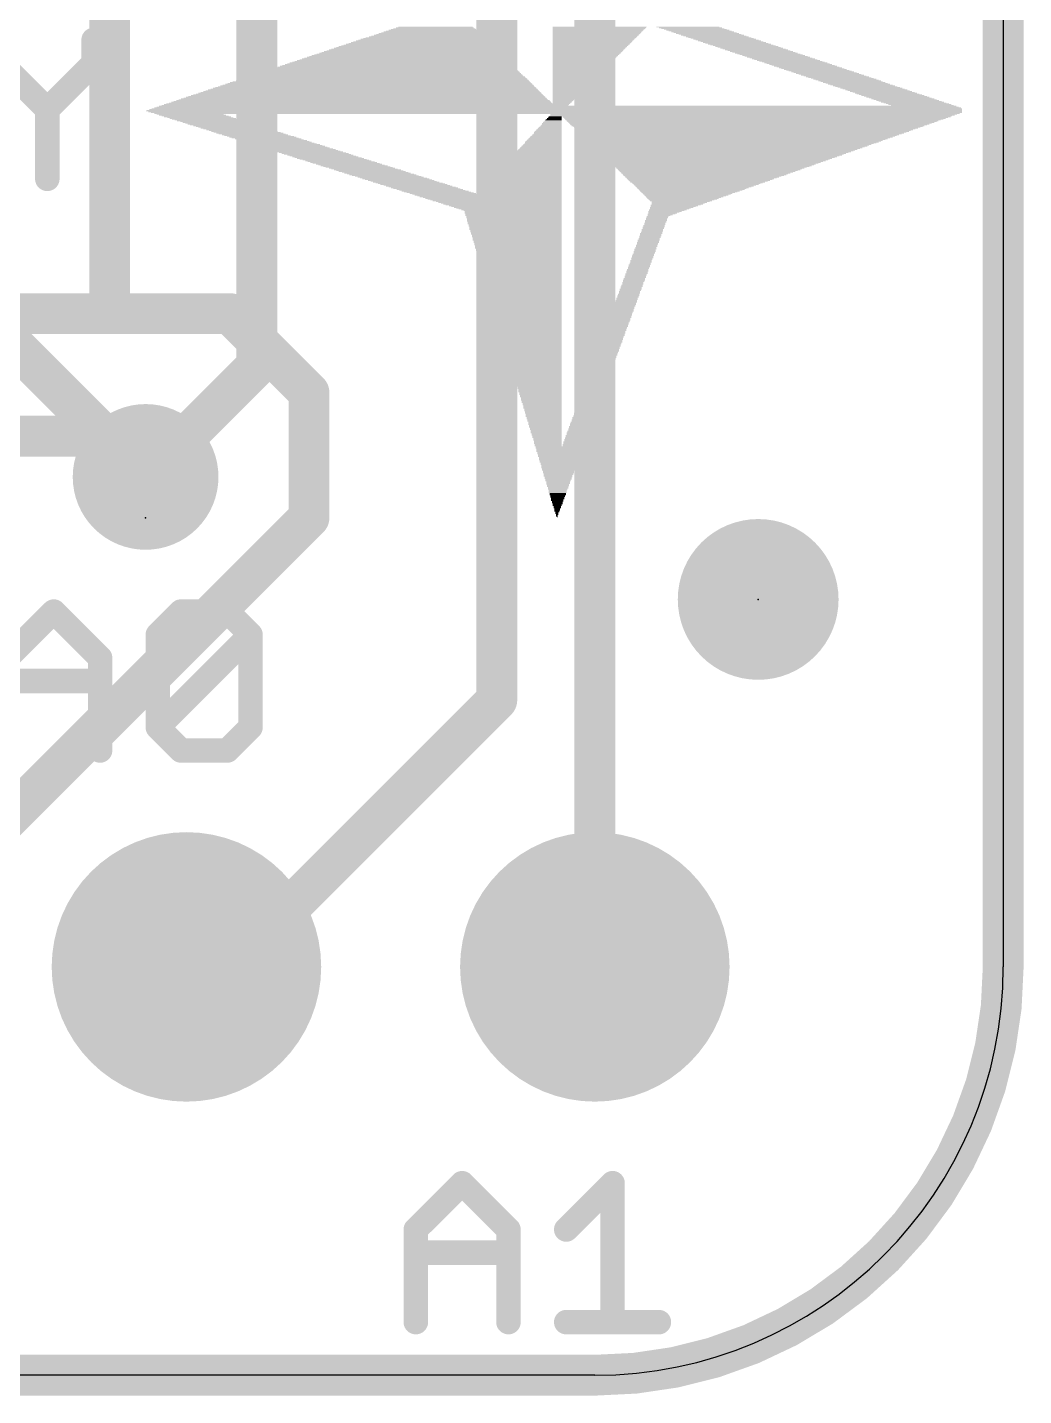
# Model space of a CAD drawing. Extents: x -7.4 to 23, y -0.1 to 23.8.
# Drawn here: x 16.79 to 22.99, y -0.13 to 8.38 of the extents above; entities that cross this region are included whole.
import ezdxf

# ---------------------------------------------------------------- set-up
doc = ezdxf.new("R2010")
doc.units = 0
for name, color, linetype in [('1', 12, 'CONTINUOUS'), ('16', 5, 'CONTINUOUS'), ('17', 110, 'CONTINUOUS'), ('18', 110, 'CONTINUOUS'), ('20', 53, 'CONTINUOUS'), ('21', 40, 'CONTINUOUS'), ('23', 53, 'CONTINUOUS')]:
    doc.layers.add(name, color=color, linetype=linetype)

# ---------------------------------------------------------------- blocks, each defined once
blk = doc.blocks.new('PIE')
at = {"const_width": 0.5}
blk.add_lwpolyline([(0, -0.25, 1), (0, 0.25, 1), (0, -0.25)], format="xyb", dxfattribs=at)
blk = doc.blocks.new('ROUNDP')
at = {"const_width": 0.5}
blk.add_lwpolyline([(0, -0.25, 1), (0, 0.25, 1), (0, -0.25)], format="xyb", dxfattribs=at)
blk = doc.blocks.new('RECT')
blk.add_solid([(-0.5, -0.5), (0.5, -0.5), (-0.5, 0.5), (0.5, 0.5)])
blk = doc.blocks.new('ROUNDV')
at = {"const_width": 0.5}
blk.add_lwpolyline([(0, -0.25, 1), (0, 0.25, 1), (0, -0.25)], format="xyb", dxfattribs=at)

msp = doc.modelspace()

# ---------------------------------------------------------------- linework, layer by layer
at = {"layer": '1', "const_width": 0.254}
for points in [[(17.302, 10.326), (17.302, 6.634)], [(17.272, 6.604), (16.406, 6.604)], [(17.302, 6.634), (17.272, 6.604)], [(18.0507, 6.604), (17.272, 6.604)], [(18.542, 6.1127), (18.0507, 6.604)], [(18.542, 6.1127), (18.542, 5.334)], [(16.394, 5.842), (17.156, 5.842)], [(17.41, 5.588), (17.156, 5.842)], [(17.526, 5.588), (17.41, 5.588)], [(18.542, 5.334), (16.4084, 3.2004)]]:
    msp.add_lwpolyline(points, dxfattribs=at)
at = {"layer": '1', "const_width": 0.127}
for points in [[(17.272, 6.6675, 1), (17.272, 6.5405)], [(17.3469, 6.5891, 1), (17.2571, 6.6789)], [(17.272, 6.5405, 1), (17.272, 6.6675)], [(18.0956, 6.6489, 1), (18.0058, 6.5591)], [(18.0507, 6.5405, 1), (18.0507, 6.6675)], [(17.2271, 6.6489, 1), (17.3169, 6.5591)], [(17.2385, 6.634, 1), (17.3655, 6.634)], [(18.6055, 6.1127, 1), (18.4785, 6.1127)], [(18.4971, 6.0678, 1), (18.5869, 6.1576)], [(17.2009, 5.8869, 1), (17.1111, 5.7971)], [(17.156, 5.7785, 1), (17.156, 5.9055)], [(17.41, 5.6515, 1), (17.41, 5.5245)], [(17.526, 5.5245, 1), (17.526, 5.6515)], [(17.3651, 5.5431, 1), (17.4549, 5.6329)], [(18.5869, 5.2891, 1), (18.4971, 5.3789)], [(18.4785, 5.334, 1), (18.6055, 5.334)]]:
    msp.add_lwpolyline(points, format="xyb", dxfattribs=at)
at = {"layer": '16', "const_width": 0.254}
for points in [[(22.86, 16.51), (22.86, 2.54)], [(20.32, 2.54), (20.32, 10.6847)], [(19.7104, 10.4625), (19.7104, 4.1997)], [(18.2182, 9.144), (18.2182, 6.2801)], [(17.526, 5.588), (16.002, 7.112)], [(18.2182, 6.2801), (17.526, 5.588)], [(19.7104, 4.1997), (18.0507, 2.54)], [(17.78, 2.54), (18.0507, 2.54)], [(20.32, 0), (2.54, 0)]]:
    msp.add_lwpolyline(points, dxfattribs=at)
at = {"layer": '16'}
for points, const_width in [([(18.2631, 6.2352, 1), (18.1732, 6.3251)], 0.127), ([(18.1547, 6.2801, 1), (18.2817, 6.2801)], 0.127), ([(17.4811, 5.6329, 1), (17.5709, 5.5431)], 0.127), ([(17.4811, 5.5431, 1), (17.5709, 5.6329)], 0.127), ([(19.6469, 4.1997, 1), (19.7739, 4.1997)], 0.127), ([(19.7553, 4.1548, 1), (19.6655, 4.2446)], 0.127), ([(17.78, 2.6035, 1), (17.78, 2.4765)], 0.127), ([(18.0058, 2.5849, 1), (18.0956, 2.4951)], 0.127), ([(18.0507, 2.4765, 1), (18.0507, 2.6035)], 0.127), ([(20.32, 0, 0.4142), (22.86, 2.54)], 0.254), ([(22.9235, 2.54, 1), (22.7965, 2.54)], 0.127), ([(20.2565, 2.54, 1), (20.3835, 2.54)], 0.127), ([(22.7965, 2.54, 1), (22.9235, 2.54)], 0.127), ([(20.32, 0.0635, 1), (20.32, -0.0635)], 0.127), ([(20.32, -0.0635, 1), (20.32, 0.0635)], 0.127)]:
    msp.add_lwpolyline(points, format="xyb", dxfattribs=dict(at, const_width=const_width))
at = {"layer": '20'}
for p, q in [((22.86, 16.51), (22.86, 2.54)), ((20.32, 0), (2.54, 0))]:
    msp.add_line(p, q, dxfattribs=at)
msp.add_arc((20.32, 2.54), 2.54, 270, 0, dxfattribs=at)
at = {"layer": '21', "const_width": 0.1524}
for points in [[(17.2027, 8.1625), (17.2027, 8.3065)], [(16.6264, 8.1625), (16.9146, 7.8744)], [(16.9146, 7.8744), (17.2027, 8.1625)], [(16.9146, 7.8744), (16.9146, 7.4422)], [(16.6667, 4.4624), (16.9548, 4.7505)], [(16.9548, 4.7505), (17.2429, 4.4624)], [(17.6022, 4.6065), (17.7463, 4.7505)], [(17.7463, 4.7505), (18.0344, 4.7505)], [(18.0344, 4.7505), (18.1784, 4.6065)], [(17.6022, 4.0303), (17.6022, 4.6065)], [(17.6022, 4.0303), (18.1784, 4.6065)], [(18.1784, 4.6065), (18.1784, 4.0303)], [(17.2429, 4.4624), (17.2429, 3.8862)], [(16.6667, 4.3184), (17.2429, 4.3184)], [(17.7463, 3.8862), (17.6022, 4.0303)], [(18.1784, 4.0303), (18.0344, 3.8862)], [(18.0344, 3.8862), (17.7463, 3.8862)], [(19.2067, 0.9064), (19.4948, 1.1945)], [(19.4948, 1.1945), (19.7829, 0.9064)], [(20.1422, 0.9064), (20.4303, 1.1945)], [(20.4303, 1.1945), (20.4303, 0.3302)], [(19.2067, 0.3302), (19.2067, 0.9064)], [(19.7829, 0.9064), (19.7829, 0.3302)], [(19.2067, 0.7624), (19.7829, 0.7624)], [(20.1422, 0.3302), (20.7184, 0.3302)]]:
    msp.add_lwpolyline(points, dxfattribs=at)
at = {"layer": '21', "const_width": 0.0762}
for points in [[(17.2408, 8.3065, 1), (17.1646, 8.3065)], [(17.1646, 8.1625, 1), (17.2408, 8.1625)], [(17.2296, 8.1355, 1), (17.1757, 8.1894)], [(16.8876, 7.9013, 1), (16.9415, 7.8474)], [(16.9527, 7.8744, 1), (16.8765, 7.8744)], [(16.8876, 7.8474, 1), (16.9415, 7.9013)], [(16.8765, 7.4422, 1), (16.9527, 7.4422)], [(16.9817, 4.7775, 1), (16.9279, 4.7236)], [(16.9817, 4.7236, 1), (16.9279, 4.7775)], [(17.7463, 4.7886, 1), (17.7463, 4.7124)], [(17.7732, 4.7236, 1), (17.7193, 4.7775)], [(18.0613, 4.7775, 1), (18.0074, 4.7236)], [(18.0344, 4.7124, 1), (18.0344, 4.7886)], [(17.6403, 4.6065, 1), (17.5641, 4.6065)], [(18.2165, 4.6065, 1), (18.1403, 4.6065)], [(18.2054, 4.5795, 1), (18.1515, 4.6334)], [(17.5753, 4.6334, 1), (17.6291, 4.5795)], [(18.1515, 4.5795, 1), (18.2054, 4.6334)], [(17.281, 4.4624, 1), (17.2048, 4.4624)], [(17.216, 4.4355, 1), (17.2698, 4.4894)], [(17.2429, 4.2803, 1), (17.2429, 4.3565)], [(17.6291, 4.0572, 1), (17.5753, 4.0033)], [(17.5753, 4.0572, 1), (17.6291, 4.0033)], [(18.2054, 4.0033, 1), (18.1515, 4.0572)], [(17.5641, 4.0303, 1), (17.6403, 4.0303)], [(18.1403, 4.0303, 1), (18.2165, 4.0303)], [(17.2048, 3.8862, 1), (17.281, 3.8862)], [(17.7463, 3.9243, 1), (17.7463, 3.8481)], [(17.7193, 3.8593, 1), (17.7732, 3.9131)], [(18.0074, 3.9131, 1), (18.0613, 3.8593)], [(18.0344, 3.8481, 1), (18.0344, 3.9243)], [(19.5217, 1.2215, 1), (19.4679, 1.1676)], [(19.5217, 1.1676, 1), (19.4679, 1.2215)], [(20.4684, 1.1945, 1), (20.3922, 1.1945)], [(20.4573, 1.1676, 1), (20.4034, 1.2215)], [(19.1797, 0.9334, 1), (19.2336, 0.8795)], [(19.2448, 0.9064, 1), (19.1686, 0.9064)], [(19.821, 0.9064, 1), (19.7448, 0.9064)], [(19.756, 0.8795, 1), (19.8098, 0.9334)], [(20.1153, 0.9334, 1), (20.1691, 0.8795)], [(19.2067, 0.8005, 1), (19.2067, 0.7243)], [(19.7829, 0.7243, 1), (19.7829, 0.8005)], [(19.1686, 0.3302, 1), (19.2448, 0.3302)], [(19.7448, 0.3302, 1), (19.821, 0.3302)], [(20.1422, 0.3683, 1), (20.1422, 0.2921)], [(20.3922, 0.3302, 1), (20.4684, 0.3302)], [(20.7184, 0.2921, 1), (20.7184, 0.3683)]]:
    msp.add_lwpolyline(points, format="xyb", dxfattribs=at)
at = {"layer": '23'}
for p in [(17.526, 5.334), (21.336, 4.826)]:
    msp.add_point(p, dxfattribs=at)

# ---------------------------------------------------------------- block references
at = {"layer": '1'}
msp.add_blockref('PIE', (21.336, 4.826), dxfattribs=at)
at = {"layer": '17', "xscale": 1.6764, "yscale": 1.6764, "rotation": 90}
for p in [(17.78, 2.54), (17.78, 2.54), (20.32, 2.54), (20.32, 2.54)]:
    msp.add_blockref('ROUNDP', p, dxfattribs=at)
at = {"layer": '18', "xscale": 0.9064, "yscale": 0.9064}
msp.add_blockref('ROUNDV', (17.526, 5.588), dxfattribs=at)
msp.add_blockref('ROUNDV', (17.526, 5.588), dxfattribs=at)
at = {"layer": '21', "yscale": 0.0051}
for p, xscale in [((19.2862, 8.3414), 0.6502), ((19.2913, 8.3464), 0.6299), ((19.2964, 8.3515), 0.6096), ((19.3015, 8.3566), 0.5893), ((19.3065, 8.3617), 0.569), ((19.3116, 8.3668), 0.5486), ((19.3167, 8.3718), 0.5283), ((19.3218, 8.3769), 0.508), ((19.3243, 8.382), 0.4826), ((19.3294, 8.3871), 0.4623), ((20.3505, 8.3871), 0.5842), ((20.3479, 8.382), 0.5791), ((20.3454, 8.3769), 0.574), ((20.3429, 8.3718), 0.569), ((20.3403, 8.3668), 0.5639), ((20.3378, 8.3617), 0.5588), ((20.3352, 8.3566), 0.5537), ((20.3327, 8.3515), 0.5486), ((20.3302, 8.3464), 0.5436), ((20.3276, 8.3414), 0.5385), ((20.8991, 8.3871), 0.3912), ((20.9144, 8.382), 0.3912), ((20.9296, 8.3769), 0.3912), ((20.9448, 8.3718), 0.3912), ((20.9601, 8.3668), 0.3912), ((20.9753, 8.3617), 0.3912), ((20.9906, 8.3566), 0.3912), ((21.0058, 8.3515), 0.3912), ((21.021, 8.3464), 0.3912), ((21.0363, 8.3414), 0.3912), ((19.1973, 8.255), 1.0008), ((19.2024, 8.2601), 0.9804), ((19.2075, 8.2652), 0.9601), ((19.2126, 8.2702), 0.9398), ((19.2176, 8.2753), 0.9195), ((19.2227, 8.2804), 0.8992), ((19.2278, 8.2855), 0.8788), ((19.2329, 8.2906), 0.8585), ((19.238, 8.2956), 0.8382), ((19.243, 8.3007), 0.8179), ((19.2481, 8.3058), 0.7976), ((19.2532, 8.3109), 0.7772), ((19.2583, 8.316), 0.7569), ((19.2634, 8.321), 0.7366), ((19.271, 8.3261), 0.7112), ((19.2761, 8.3312), 0.6909), ((19.2811, 8.3363), 0.6706), ((20.3251, 8.3363), 0.5334), ((20.3225, 8.3312), 0.5283), ((20.32, 8.3261), 0.5232), ((20.3175, 8.321), 0.5182), ((20.3149, 8.316), 0.5131), ((20.3124, 8.3109), 0.508), ((20.3098, 8.3058), 0.5029), ((20.3073, 8.3007), 0.4978), ((20.3048, 8.2956), 0.4928), ((20.3022, 8.2906), 0.4877), ((20.2997, 8.2855), 0.4826), ((20.2971, 8.2804), 0.4775), ((20.2946, 8.2753), 0.4724), ((20.2921, 8.2702), 0.4674), ((20.2895, 8.2652), 0.4623), ((20.287, 8.2601), 0.4572), ((20.2844, 8.255), 0.4521), ((21.0515, 8.3363), 0.3912), ((21.0668, 8.3312), 0.3912), ((21.082, 8.3261), 0.3912), ((21.0972, 8.321), 0.3912), ((21.1125, 8.316), 0.3912), ((21.1277, 8.3109), 0.3912), ((21.143, 8.3058), 0.3912), ((21.1582, 8.3007), 0.3912), ((21.1734, 8.2956), 0.3912), ((21.1887, 8.2906), 0.3912), ((21.2039, 8.2855), 0.3912), ((21.2192, 8.2804), 0.3912), ((21.2344, 8.2753), 0.3912), ((21.2496, 8.2702), 0.3912), ((21.2649, 8.2652), 0.3912), ((21.2801, 8.2601), 0.3912), ((21.2954, 8.255), 0.3912), ((19.1135, 8.1686), 1.3513), ((19.1186, 8.1737), 1.331), ((19.1237, 8.1788), 1.3106), ((19.1287, 8.1839), 1.2903), ((19.1338, 8.189), 1.27), ((19.1389, 8.194), 1.2497), ((19.144, 8.1991), 1.2294), ((19.1491, 8.2042), 1.209), ((19.1541, 8.2093), 1.1887), ((19.1592, 8.2144), 1.1684), ((19.1643, 8.2194), 1.1481), ((19.1694, 8.2245), 1.1278), ((19.1745, 8.2296), 1.1074), ((19.177, 8.2347), 1.082), ((19.1821, 8.2398), 1.0617), ((19.1872, 8.2448), 1.0414), ((19.1922, 8.2499), 1.0211), ((20.2819, 8.2499), 0.447), ((20.2794, 8.2448), 0.442), ((20.2768, 8.2398), 0.4369), ((20.2743, 8.2347), 0.4318), ((20.2717, 8.2296), 0.4267), ((20.2692, 8.2245), 0.4216), ((20.2667, 8.2194), 0.4166), ((20.2641, 8.2144), 0.4115), ((20.2616, 8.2093), 0.4064), ((20.259, 8.2042), 0.4013), ((20.2565, 8.1991), 0.3962), ((20.254, 8.194), 0.3912), ((20.2514, 8.189), 0.3861), ((20.2489, 8.1839), 0.381), ((20.2463, 8.1788), 0.3759), ((20.2438, 8.1737), 0.3708), ((20.2413, 8.1686), 0.3658), ((21.3106, 8.2499), 0.3912), ((21.3258, 8.2448), 0.3912), ((21.3411, 8.2398), 0.3912), ((21.3563, 8.2347), 0.3912), ((21.3716, 8.2296), 0.3912), ((21.3868, 8.2245), 0.3912), ((21.402, 8.2194), 0.3912), ((21.4173, 8.2144), 0.3912), ((21.4325, 8.2093), 0.3912), ((21.4478, 8.2042), 0.3912), ((21.463, 8.1991), 0.3912), ((21.4782, 8.194), 0.3912), ((21.4935, 8.189), 0.3912), ((21.5087, 8.1839), 0.3912), ((21.524, 8.1788), 0.3912), ((21.5392, 8.1737), 0.3912), ((21.5544, 8.1686), 0.3912), ((19.0322, 8.0874), 1.6764), ((19.0373, 8.0924), 1.6561), ((19.0424, 8.0975), 1.6358), ((19.0475, 8.1026), 1.6154), ((19.0525, 8.1077), 1.5951), ((19.0576, 8.1128), 1.5748), ((19.0627, 8.1178), 1.5545), ((19.0678, 8.1229), 1.5342), ((19.0729, 8.128), 1.5138), ((19.0779, 8.1331), 1.4935), ((19.083, 8.1382), 1.4732), ((19.0881, 8.1432), 1.4529), ((19.0932, 8.1483), 1.4326), ((19.0983, 8.1534), 1.4122), ((19.1033, 8.1585), 1.3919), ((19.1084, 8.1636), 1.3716), ((20.2387, 8.1636), 0.3607), ((20.2362, 8.1585), 0.3556), ((20.2336, 8.1534), 0.3505), ((20.2311, 8.1483), 0.3454), ((20.2286, 8.1432), 0.3404), ((20.226, 8.1382), 0.3353), ((20.2235, 8.1331), 0.3302), ((20.2209, 8.128), 0.3251), ((20.2184, 8.1229), 0.32), ((20.2159, 8.1178), 0.315), ((20.2133, 8.1128), 0.3099), ((20.2108, 8.1077), 0.3048), ((20.2082, 8.1026), 0.2997), ((20.2057, 8.0975), 0.2946), ((20.2032, 8.0924), 0.2896), ((20.2006, 8.0874), 0.2845), ((21.5697, 8.1636), 0.3912), ((21.5849, 8.1585), 0.3912), ((21.6002, 8.1534), 0.3912), ((21.6154, 8.1483), 0.3912), ((21.6306, 8.1432), 0.3912), ((21.6459, 8.1382), 0.3912), ((21.6611, 8.1331), 0.3912), ((21.6764, 8.128), 0.3912), ((21.6916, 8.1229), 0.3912), ((21.7068, 8.1178), 0.3912), ((21.7221, 8.1128), 0.3912), ((21.7373, 8.1077), 0.3912), ((21.7526, 8.1026), 0.3912), ((21.7678, 8.0975), 0.3912), ((21.783, 8.0924), 0.3912), ((21.7983, 8.0874), 0.3912), ((18.9459, 8.001), 2.032), ((18.9509, 8.0061), 2.0117), ((18.956, 8.0112), 1.9914), ((18.9611, 8.0162), 1.971), ((18.9662, 8.0213), 1.9507), ((18.9713, 8.0264), 1.9304), ((18.9763, 8.0315), 1.9101), ((18.9814, 8.0366), 1.8898), ((18.9865, 8.0416), 1.8694), ((18.9916, 8.0467), 1.8491), ((18.9992, 8.0518), 1.8237), ((19.0043, 8.0569), 1.8034), ((19.0094, 8.062), 1.7831), ((19.0144, 8.067), 1.7628), ((19.0195, 8.0721), 1.7424), ((19.0246, 8.0772), 1.7221), ((19.0271, 8.0823), 1.6967), ((20.1981, 8.0823), 0.2794), ((20.1955, 8.0772), 0.2743), ((20.193, 8.0721), 0.2692), ((20.1905, 8.067), 0.2642), ((20.1879, 8.062), 0.2591), ((20.1854, 8.0569), 0.254), ((20.1828, 8.0518), 0.2489), ((20.1803, 8.0467), 0.2438), ((20.1778, 8.0416), 0.2388), ((20.1752, 8.0366), 0.2337), ((20.1727, 8.0315), 0.2286), ((20.1701, 8.0264), 0.2235), ((20.1676, 8.0213), 0.2184), ((20.1651, 8.0162), 0.2134), ((20.1625, 8.0112), 0.2083), ((20.16, 8.0061), 0.2032), ((20.1574, 8.001), 0.1981), ((21.8135, 8.0823), 0.3912), ((21.8288, 8.0772), 0.3912), ((21.844, 8.0721), 0.3912), ((21.8592, 8.067), 0.3912), ((21.8745, 8.062), 0.3912), ((21.8897, 8.0569), 0.3912), ((21.905, 8.0518), 0.3912), ((21.9177, 8.0467), 0.3861), ((21.9329, 8.0416), 0.3861), ((21.9481, 8.0366), 0.3861), ((21.9634, 8.0315), 0.3861), ((21.9786, 8.0264), 0.3861), ((21.9939, 8.0213), 0.3861), ((22.0091, 8.0162), 0.3861), ((22.0243, 8.0112), 0.3861), ((22.0396, 8.0061), 0.3861), ((22.0548, 8.001), 0.3861), ((18.862, 7.9146), 2.3825), ((18.8671, 7.9197), 2.3622), ((18.8722, 7.9248), 2.3419), ((18.8773, 7.9299), 2.3216), ((18.8798, 7.935), 2.2962), ((18.8849, 7.94), 2.2758), ((18.89, 7.9451), 2.2555), ((18.8951, 7.9502), 2.2352), ((18.9001, 7.9553), 2.2149), ((18.9052, 7.9604), 2.1946), ((18.9103, 7.9654), 2.1742), ((18.9154, 7.9705), 2.1539), ((18.9205, 7.9756), 2.1336), ((18.9255, 7.9807), 2.1133), ((18.9306, 7.9858), 2.093), ((18.9357, 7.9908), 2.0726), ((18.9408, 7.9959), 2.0523), ((20.1549, 7.9959), 0.193), ((20.1524, 7.9908), 0.188), ((20.1498, 7.9858), 0.1829), ((20.1473, 7.9807), 0.1778), ((20.1447, 7.9756), 0.1727), ((20.1422, 7.9705), 0.1676), ((20.1397, 7.9654), 0.1626), ((20.1371, 7.9604), 0.1575), ((20.1346, 7.9553), 0.1524), ((20.132, 7.9502), 0.1473), ((20.1295, 7.9451), 0.1422), ((20.127, 7.94), 0.1372), ((20.1244, 7.935), 0.1321), ((20.1219, 7.9299), 0.127), ((20.1193, 7.9248), 0.1219), ((20.1168, 7.9197), 0.1168), ((20.1143, 7.9146), 0.1118), ((22.0701, 7.9959), 0.3861), ((22.0853, 7.9908), 0.3861), ((22.1005, 7.9858), 0.3861), ((22.1158, 7.9807), 0.3861), ((22.131, 7.9756), 0.3861), ((22.1437, 7.9705), 0.3912), ((22.159, 7.9654), 0.3912), ((22.1742, 7.9604), 0.3912), ((22.1894, 7.9553), 0.3912), ((22.2047, 7.9502), 0.3912), ((22.2199, 7.9451), 0.3912), ((22.2352, 7.94), 0.3912), ((22.2504, 7.935), 0.3912), ((22.2656, 7.9299), 0.3912), ((22.2809, 7.9248), 0.3912), ((22.2961, 7.9197), 0.3912), ((22.3114, 7.9146), 0.3912), ((20.066, 7.8638), 5.0749), ((20.0685, 7.8689), 5.0698), ((20.0736, 7.8588), 5.0597), ((20.0762, 7.874), 5.0546), ((20.0812, 7.8537), 5.0444), ((20.0838, 7.8791), 5.0394), ((20.0889, 7.8842), 5.019), ((20.0838, 7.8486), 5.0089), ((20.0889, 7.8892), 4.9886), ((17.8029, 7.8435), 0.4166), ((20.0889, 7.8943), 4.9581), ((17.8181, 7.8384), 0.4166), ((17.8333, 7.8334), 0.4166), ((18.89, 7.8994), 2.5298), ((18.9001, 7.9045), 2.5197), ((17.8486, 7.8283), 0.4166), ((18.9103, 7.9096), 2.5095), ((20.0736, 7.8283), 0.0813), ((21.2903, 7.8334), 2.5044), ((21.3004, 7.8384), 2.5146), ((21.3081, 7.8435), 2.5298), ((21.3258, 7.8283), 2.413), ((22.3266, 7.9096), 0.3912), ((22.3418, 7.9045), 0.3912), ((22.3571, 7.8994), 0.3912), ((17.8664, 7.8232), 0.4115), ((17.8816, 7.8181), 0.4115), ((17.8994, 7.813), 0.4166), ((17.9146, 7.808), 0.4166), ((17.9299, 7.8029), 0.4166), ((17.9476, 7.7978), 0.4115), ((17.9629, 7.7927), 0.4115), ((17.9807, 7.7876), 0.4166), ((17.9959, 7.7826), 0.4166), ((18.0111, 7.7775), 0.4166), ((18.0289, 7.7724), 0.4115), ((18.0442, 7.7673), 0.4115), ((18.0619, 7.7622), 0.4166), ((18.0772, 7.7572), 0.4166), ((18.0924, 7.7521), 0.4166), ((18.1102, 7.747), 0.4115), ((20.0355, 7.747), 0.1575), ((20.0381, 7.7521), 0.1524), ((20.0406, 7.7572), 0.1473), ((20.0431, 7.7622), 0.1422), ((20.0457, 7.7673), 0.1372), ((20.0482, 7.7724), 0.1321), ((20.0508, 7.7775), 0.127), ((20.0533, 7.7876), 0.1219), ((20.0533, 7.7826), 0.1219), ((20.0558, 7.7927), 0.1168), ((20.0584, 7.7978), 0.1118), ((20.0609, 7.8029), 0.1067), ((20.0635, 7.808), 0.1016), ((20.066, 7.813), 0.0965), ((20.0685, 7.8181), 0.0914), ((20.0711, 7.8232), 0.0864), ((21.3208, 7.8232), 2.3927), ((21.3157, 7.8181), 2.3724), ((21.3106, 7.813), 2.352), ((21.3055, 7.808), 2.3317), ((21.3004, 7.8029), 2.3114), ((21.2979, 7.7978), 2.2962), ((21.2928, 7.7927), 2.2758), ((21.2877, 7.7876), 2.2555), ((21.2827, 7.7826), 2.2352), ((21.2776, 7.7775), 2.2149), ((21.2725, 7.7724), 2.1946), ((21.2725, 7.7673), 2.1742), ((21.2674, 7.7622), 2.1539), ((21.2623, 7.7572), 2.1336), ((21.2573, 7.7521), 2.1133), ((21.2522, 7.747), 2.093), ((18.1254, 7.7419), 0.4115), ((18.1407, 7.7368), 0.4115), ((18.1585, 7.7318), 0.4166), ((18.1737, 7.7267), 0.4166), ((18.1889, 7.7216), 0.4166), ((18.2067, 7.7165), 0.4115), ((18.222, 7.7114), 0.4115), ((18.2397, 7.7064), 0.4166), ((18.255, 7.7013), 0.4166), ((18.2702, 7.6962), 0.4166), ((18.288, 7.6911), 0.4115), ((18.3032, 7.686), 0.4115), ((18.321, 7.681), 0.4166), ((18.3363, 7.6759), 0.4166), ((18.3515, 7.6708), 0.4166), ((18.3693, 7.6657), 0.4115), ((18.3845, 7.6606), 0.4115), ((19.9974, 7.6606), 0.2337), ((20, 7.6708), 0.2286), ((20, 7.6657), 0.2286), ((20.0025, 7.6759), 0.2235), ((20.005, 7.681), 0.2184), ((20.0076, 7.686), 0.2134), ((20.0101, 7.6911), 0.2083), ((20.0127, 7.6962), 0.2032), ((20.0152, 7.7013), 0.1981), ((20.0177, 7.7064), 0.193), ((20.0203, 7.7114), 0.188), ((20.0228, 7.7165), 0.1829), ((20.0254, 7.7216), 0.1778), ((20.0279, 7.7318), 0.1727), ((20.0279, 7.7267), 0.1727), ((20.0304, 7.7368), 0.1676), ((20.033, 7.7419), 0.1626), ((21.2471, 7.7419), 2.0726), ((21.2446, 7.7368), 2.0574), ((21.2395, 7.7318), 2.0371), ((21.2344, 7.7267), 2.0168), ((21.2293, 7.7216), 1.9964), ((21.2242, 7.7165), 1.9761), ((21.2192, 7.7114), 1.9558), ((21.2166, 7.7064), 1.9406), ((21.2115, 7.7013), 1.9202), ((21.2065, 7.6962), 1.8999), ((21.2014, 7.6911), 1.8796), ((21.1963, 7.686), 1.8593), ((21.1912, 7.681), 1.839), ((21.1887, 7.6759), 1.8237), ((21.1836, 7.6708), 1.8034), ((21.1785, 7.6657), 1.7831), ((21.1734, 7.6606), 1.7628), ((18.4023, 7.6556), 0.4166), ((18.4175, 7.6505), 0.4166), ((18.4328, 7.6454), 0.4166), ((18.4506, 7.6403), 0.4115), ((18.4658, 7.6352), 0.4115), ((18.4836, 7.6302), 0.4166), ((18.4988, 7.6251), 0.4166), ((18.5141, 7.62), 0.4166), ((18.5318, 7.6149), 0.4115), ((18.5471, 7.6098), 0.4115), ((18.5649, 7.6048), 0.4166), ((18.5801, 7.5997), 0.4166), ((18.5953, 7.5946), 0.4166), ((18.6131, 7.5895), 0.4115), ((18.6284, 7.5844), 0.4115), ((18.6436, 7.5794), 0.4115), ((18.6614, 7.5743), 0.4166), ((19.9568, 7.5743), 0.315), ((19.9593, 7.5794), 0.3099), ((19.9619, 7.5844), 0.3048), ((19.9644, 7.5895), 0.2997), ((19.9669, 7.5946), 0.2946), ((19.9695, 7.5997), 0.2896), ((19.972, 7.6048), 0.2845), ((19.9746, 7.6149), 0.2794), ((19.9746, 7.6098), 0.2794), ((19.9771, 7.62), 0.2743), ((19.9796, 7.6251), 0.2692), ((19.9822, 7.6302), 0.2642), ((19.9847, 7.6352), 0.2591), ((19.9873, 7.6403), 0.254), ((19.9898, 7.6454), 0.2489), ((19.9923, 7.6505), 0.2438), ((19.9949, 7.6556), 0.2388), ((21.1684, 7.6556), 1.7424), ((21.1658, 7.6505), 1.717), ((21.1633, 7.6454), 1.7018), ((21.1582, 7.6403), 1.6815), ((21.1531, 7.6352), 1.6612), ((21.148, 7.6302), 1.6408), ((21.143, 7.6251), 1.6205), ((21.1379, 7.62), 1.6002), ((21.1353, 7.6149), 1.585), ((21.1303, 7.6098), 1.5646), ((21.1252, 7.6048), 1.5443), ((21.1201, 7.5997), 1.524), ((21.115, 7.5946), 1.5037), ((21.1125, 7.5895), 1.4884), ((21.1074, 7.5844), 1.4681), ((21.1023, 7.5794), 1.4478), ((21.0972, 7.5743), 1.4275), ((18.6766, 7.5692), 0.4166), ((18.6919, 7.5641), 0.4166), ((18.7096, 7.559), 0.4115), ((18.7249, 7.554), 0.4115), ((18.7427, 7.5489), 0.4166), ((18.7579, 7.5438), 0.4166), ((18.7731, 7.5387), 0.4166), ((18.7909, 7.5336), 0.4115), ((18.8062, 7.5286), 0.4115), ((18.8239, 7.5235), 0.4166), ((18.8392, 7.5184), 0.4166), ((18.8544, 7.5133), 0.4166), ((18.8722, 7.5082), 0.4115), ((18.8874, 7.5032), 0.4115), ((18.9052, 7.4981), 0.4166), ((18.9205, 7.493), 0.4166), ((18.9357, 7.4879), 0.4166), ((19.9187, 7.4879), 0.3912), ((19.9212, 7.4981), 0.3861), ((19.9212, 7.493), 0.3861), ((19.9238, 7.5032), 0.381), ((19.9263, 7.5082), 0.3759), ((19.9288, 7.5133), 0.3708), ((19.9314, 7.5184), 0.3658), ((19.9339, 7.5235), 0.3607), ((19.9365, 7.5286), 0.3556), ((19.939, 7.5336), 0.3505), ((19.9415, 7.5387), 0.3454), ((19.9441, 7.5438), 0.3404), ((19.9466, 7.554), 0.3353), ((19.9466, 7.5489), 0.3353), ((19.9492, 7.559), 0.3302), ((19.9517, 7.5641), 0.3251), ((19.9542, 7.5692), 0.32), ((21.0922, 7.5692), 1.4072), ((21.0871, 7.5641), 1.3868), ((21.0845, 7.559), 1.3716), ((21.0795, 7.554), 1.3513), ((21.0744, 7.5489), 1.331), ((21.0693, 7.5438), 1.3106), ((21.0642, 7.5387), 1.2903), ((21.0617, 7.5336), 1.2649), ((21.0591, 7.5286), 1.2497), ((21.0541, 7.5235), 1.2294), ((21.049, 7.5184), 1.209), ((21.0439, 7.5133), 1.1887), ((21.0388, 7.5082), 1.1684), ((21.0337, 7.5032), 1.1481), ((21.0312, 7.4981), 1.1328), ((21.0261, 7.493), 1.1125), ((21.021, 7.4879), 1.0922), ((18.9535, 7.4828), 0.4115), ((18.9687, 7.4778), 0.4115), ((18.9865, 7.4727), 0.4166), ((19.0017, 7.4676), 0.4166), ((19.017, 7.4625), 0.4166), ((19.0348, 7.4574), 0.4115), ((19.05, 7.4524), 0.4115), ((19.0678, 7.4473), 0.4166), ((19.083, 7.4422), 0.4166), ((19.0983, 7.4371), 0.4166), ((19.116, 7.432), 0.4115), ((19.1313, 7.427), 0.4115), ((19.1465, 7.4219), 0.4115), ((19.1643, 7.4168), 0.4166), ((19.1795, 7.4117), 0.4166), ((19.1948, 7.4066), 0.4166), ((19.8806, 7.4066), 0.4674), ((19.8831, 7.4117), 0.4623), ((19.8857, 7.4168), 0.4572), ((19.8882, 7.4219), 0.4521), ((19.8907, 7.427), 0.447), ((19.8933, 7.4371), 0.442), ((19.8933, 7.432), 0.442), ((19.8958, 7.4422), 0.4369), ((19.8984, 7.4473), 0.4318), ((19.9009, 7.4524), 0.4267), ((19.9034, 7.4574), 0.4216), ((19.906, 7.4625), 0.4166), ((19.9085, 7.4676), 0.4115), ((19.9111, 7.4727), 0.4064), ((19.9136, 7.4778), 0.4013), ((19.9161, 7.4828), 0.3962), ((21.016, 7.4828), 1.0719), ((21.0109, 7.4778), 1.0516), ((21.0058, 7.4727), 1.0312), ((21.0033, 7.4676), 1.016), ((20.9982, 7.4625), 0.9957), ((20.9931, 7.4574), 0.9754), ((20.988, 7.4524), 0.955), ((20.9829, 7.4473), 0.9347), ((20.9779, 7.4422), 0.9144), ((20.9753, 7.4371), 0.8992), ((20.9702, 7.432), 0.8788), ((20.9652, 7.427), 0.8585), ((20.9601, 7.4219), 0.8382), ((20.9575, 7.4168), 0.8128), ((20.9525, 7.4117), 0.7925), ((20.9499, 7.4066), 0.7772), ((19.2126, 7.4016), 0.4115), ((19.2278, 7.3965), 0.4115), ((19.2456, 7.3914), 0.4166), ((19.2608, 7.3863), 0.4166), ((19.2761, 7.3812), 0.4166), ((19.2938, 7.3762), 0.4115), ((19.3091, 7.3711), 0.4115), ((19.3269, 7.366), 0.4166), ((19.3421, 7.3609), 0.4166), ((19.3573, 7.3558), 0.4166), ((19.3751, 7.3508), 0.4115), ((19.6494, 7.3457), 0.9296), ((19.6571, 7.3406), 0.9144), ((19.6647, 7.3355), 0.8992), ((19.6723, 7.3304), 0.8839), ((19.6825, 7.3254), 0.8636), ((19.6901, 7.3203), 0.8484), ((19.8552, 7.3508), 0.5182), ((19.8577, 7.3558), 0.5131), ((19.8603, 7.3609), 0.508), ((19.8628, 7.366), 0.5029), ((19.8653, 7.3711), 0.4978), ((19.8679, 7.3812), 0.4928), ((19.8679, 7.3762), 0.4928), ((19.8704, 7.3863), 0.4877), ((19.873, 7.3914), 0.4826), ((19.8755, 7.3965), 0.4775), ((19.878, 7.4016), 0.4724), ((20.9448, 7.4016), 0.7569), ((20.9398, 7.3965), 0.7366), ((20.9347, 7.3914), 0.7163), ((20.9296, 7.3863), 0.696), ((20.9245, 7.3812), 0.6756), ((20.922, 7.3762), 0.6604), ((20.9169, 7.3711), 0.6401), ((20.9118, 7.366), 0.6198), ((20.9067, 7.3609), 0.5994), ((20.9017, 7.3558), 0.5791), ((20.8966, 7.3508), 0.5588), ((20.894, 7.3457), 0.5436), ((20.889, 7.3406), 0.5232), ((20.8839, 7.3355), 0.5029), ((20.8788, 7.3304), 0.4826), ((20.8737, 7.3254), 0.4623), ((20.8686, 7.3203), 0.442), ((19.6977, 7.3152), 0.8331), ((19.7053, 7.3101), 0.8179), ((19.7129, 7.305), 0.8026), ((19.7231, 7.3), 0.7823), ((19.7307, 7.2949), 0.7671), ((19.7383, 7.2898), 0.7518), ((19.746, 7.2847), 0.7366), ((19.7536, 7.2796), 0.7214), ((19.7637, 7.2746), 0.701), ((19.7714, 7.2695), 0.6858), ((19.779, 7.2644), 0.6706), ((19.7866, 7.2593), 0.6553), ((19.7942, 7.2542), 0.6401), ((19.8018, 7.2492), 0.6248), ((19.8095, 7.2441), 0.6096), ((19.812, 7.239), 0.6045), ((19.812, 7.2339), 0.6045), ((20.8661, 7.3152), 0.4267), ((20.7569, 7.239), 0.2083), ((20.7493, 7.2339), 0.193), ((20.861, 7.3101), 0.4064), ((20.7747, 7.2492), 0.2337), ((20.767, 7.2441), 0.2184), ((20.8559, 7.305), 0.3861), ((20.7975, 7.2644), 0.2692), ((20.7899, 7.2593), 0.254), ((20.7848, 7.2542), 0.2438), ((20.8229, 7.2796), 0.3099), ((20.8153, 7.2746), 0.2946), ((20.8077, 7.2695), 0.2794), ((20.8534, 7.3), 0.3607), ((20.8458, 7.2949), 0.3454), ((20.8382, 7.2898), 0.3302), ((20.8331, 7.2847), 0.32), ((19.812, 7.2288), 0.6045), ((19.8145, 7.2238), 0.5994), ((19.8145, 7.2187), 0.5994), ((19.8145, 7.2136), 0.5994), ((19.8171, 7.2085), 0.5944), ((19.8171, 7.2034), 0.5944), ((19.8171, 7.1984), 0.5944), ((19.8196, 7.1933), 0.5893), ((19.8196, 7.1882), 0.5893), ((19.8196, 7.1831), 0.5893), ((19.8196, 7.178), 0.5893), ((19.8222, 7.173), 0.5842), ((19.8222, 7.1679), 0.5842), ((19.8222, 7.1628), 0.5842), ((19.8247, 7.1577), 0.5791), ((19.8247, 7.1526), 0.5791), ((19.8247, 7.1476), 0.5791), ((20.6883, 7.1526), 0.1321), ((20.6883, 7.1476), 0.1321), ((20.6934, 7.1679), 0.1321), ((20.6934, 7.1628), 0.1321), ((20.6934, 7.1577), 0.1321), ((20.701, 7.1831), 0.1372), ((20.6985, 7.178), 0.1321), ((20.6985, 7.173), 0.1321), ((20.7035, 7.1933), 0.1321), ((20.7035, 7.1882), 0.1321), ((20.7061, 7.1984), 0.1372), ((20.7086, 7.2034), 0.1321), ((20.7112, 7.2085), 0.1372), ((20.734, 7.2238), 0.1727), ((20.7264, 7.2187), 0.1575), ((20.7188, 7.2136), 0.1422), ((20.7416, 7.2288), 0.1778), ((19.8272, 7.1425), 0.574), ((19.8272, 7.1374), 0.574), ((19.8272, 7.1323), 0.574), ((19.8272, 7.1272), 0.574), ((19.8298, 7.1222), 0.569), ((19.8298, 7.1171), 0.569), ((19.8298, 7.112), 0.569), ((19.8323, 7.1069), 0.5639), ((19.8323, 7.1018), 0.5639), ((19.8323, 7.0968), 0.5639), ((19.8349, 7.0917), 0.5588), ((19.8349, 7.0866), 0.5588), ((19.8349, 7.0815), 0.5588), ((19.8374, 7.0764), 0.5537), ((19.8374, 7.0714), 0.5537), ((19.8374, 7.0663), 0.5537), ((20.6578, 7.0714), 0.1321), ((20.6578, 7.0663), 0.1321), ((20.6654, 7.0866), 0.1372), ((20.6629, 7.0815), 0.1321), ((20.6629, 7.0764), 0.1321), ((20.6705, 7.1018), 0.1372), ((20.668, 7.0968), 0.1321), ((20.668, 7.0917), 0.1321), ((20.6731, 7.112), 0.1321), ((20.6731, 7.1069), 0.1321), ((20.6781, 7.1272), 0.1321), ((20.6781, 7.1222), 0.1321), ((20.6781, 7.1171), 0.1321), ((20.6832, 7.1374), 0.1321), ((20.6832, 7.1323), 0.1321), ((20.6858, 7.1425), 0.1372), ((19.8374, 7.0612), 0.5537), ((19.8399, 7.0561), 0.5486), ((19.8399, 7.051), 0.5486), ((19.8399, 7.046), 0.5486), ((19.8425, 7.0409), 0.5436), ((19.8425, 7.0358), 0.5436), ((19.8425, 7.0307), 0.5436), ((19.845, 7.0256), 0.5385), ((19.845, 7.0206), 0.5385), ((19.845, 7.0155), 0.5385), ((19.845, 7.0104), 0.5385), ((19.8476, 7.0053), 0.5334), ((19.8476, 7.0002), 0.5334), ((19.8476, 6.9952), 0.5334), ((19.8501, 6.9901), 0.5283), ((19.8501, 6.985), 0.5283), ((19.8501, 6.9799), 0.5283), ((20.6299, 6.9901), 0.1372), ((20.6273, 6.985), 0.1321), ((20.6273, 6.9799), 0.1321), ((20.6324, 7.0002), 0.1321), ((20.6324, 6.9952), 0.1321), ((20.635, 7.0053), 0.1372), ((20.6375, 7.0155), 0.1321), ((20.6375, 7.0104), 0.1321), ((20.6426, 7.0307), 0.1321), ((20.6426, 7.0256), 0.1321), ((20.6426, 7.0206), 0.1321), ((20.6502, 7.046), 0.1372), ((20.6477, 7.0409), 0.1321), ((20.6477, 7.0358), 0.1321), ((20.6527, 7.0561), 0.1321), ((20.6527, 7.051), 0.1321), ((20.6553, 7.0612), 0.1372), ((19.8526, 6.9748), 0.5232), ((19.8526, 6.9698), 0.5232), ((19.8526, 6.9647), 0.5232), ((19.8526, 6.9596), 0.5232), ((19.8552, 6.9545), 0.5182), ((19.8552, 6.9494), 0.5182), ((19.8552, 6.9444), 0.5182), ((19.8577, 6.9393), 0.5131), ((19.8577, 6.9342), 0.5131), ((19.8577, 6.9291), 0.5131), ((19.8603, 6.924), 0.508), ((19.8603, 6.919), 0.508), ((19.8603, 6.9139), 0.508), ((19.8603, 6.9088), 0.508), ((19.8628, 6.9037), 0.5029), ((19.8628, 6.8986), 0.5029), ((19.8628, 6.8936), 0.5029), ((20.5943, 6.8936), 0.1372), ((20.5994, 6.9088), 0.1372), ((20.5969, 6.9037), 0.1321), ((20.5969, 6.8986), 0.1321), ((20.6019, 6.919), 0.1321), ((20.6019, 6.9139), 0.1321), ((20.607, 6.9342), 0.1321), ((20.607, 6.9291), 0.1321), ((20.607, 6.924), 0.1321), ((20.6146, 6.9494), 0.1372), ((20.6121, 6.9444), 0.1321), ((20.6121, 6.9393), 0.1321), ((20.6197, 6.9647), 0.1372), ((20.6172, 6.9596), 0.1321), ((20.6172, 6.9545), 0.1321), ((20.6223, 6.9748), 0.1321), ((20.6223, 6.9698), 0.1321), ((19.8653, 6.8885), 0.4978), ((19.8653, 6.8834), 0.4978), ((19.8653, 6.8783), 0.4978), ((19.8679, 6.8732), 0.4928), ((19.8679, 6.8682), 0.4928), ((19.8679, 6.8631), 0.4928), ((19.8679, 6.858), 0.4928), ((19.8704, 6.8529), 0.4877), ((19.8704, 6.8478), 0.4877), ((19.8704, 6.8428), 0.4877), ((19.873, 6.8377), 0.4826), ((19.873, 6.8326), 0.4826), ((19.873, 6.8275), 0.4826), ((19.8755, 6.8224), 0.4775), ((19.8755, 6.8174), 0.4775), ((19.8755, 6.8123), 0.4775), ((19.8755, 6.8072), 0.4775), ((20.5638, 6.8123), 0.1372), ((20.5613, 6.8072), 0.1321), ((20.5664, 6.8224), 0.1321), ((20.5664, 6.8174), 0.1321), ((20.5715, 6.8377), 0.1321), ((20.5715, 6.8326), 0.1321), ((20.5715, 6.8275), 0.1321), ((20.5765, 6.8478), 0.1321), ((20.5765, 6.8428), 0.1321), ((20.5791, 6.8529), 0.1372), ((20.5842, 6.8682), 0.1372), ((20.5816, 6.8631), 0.1321), ((20.5816, 6.858), 0.1321), ((20.5867, 6.8783), 0.1321), ((20.5867, 6.8732), 0.1321), ((20.5918, 6.8885), 0.1321), ((20.5918, 6.8834), 0.1321), ((19.878, 6.8021), 0.4724), ((19.878, 6.797), 0.4724), ((19.878, 6.792), 0.4724), ((19.8806, 6.7869), 0.4674), ((19.8806, 6.7818), 0.4674), ((19.8806, 6.7767), 0.4674), ((19.8831, 6.7716), 0.4623), ((19.8831, 6.7666), 0.4623), ((19.8831, 6.7615), 0.4623), ((19.8831, 6.7564), 0.4623), ((19.8857, 6.7513), 0.4572), ((19.8857, 6.7462), 0.4572), ((19.8857, 6.7412), 0.4572), ((19.8882, 6.7361), 0.4521), ((19.8882, 6.731), 0.4521), ((19.8882, 6.7259), 0.4521), ((20.5308, 6.7259), 0.1321), ((20.5359, 6.7412), 0.1321), ((20.5359, 6.7361), 0.1321), ((20.5359, 6.731), 0.1321), ((20.5435, 6.7564), 0.1372), ((20.541, 6.7513), 0.1321), ((20.541, 6.7462), 0.1321), ((20.5486, 6.7716), 0.1372), ((20.5461, 6.7666), 0.1321), ((20.5461, 6.7615), 0.1321), ((20.5511, 6.7818), 0.1321), ((20.5511, 6.7767), 0.1321), ((20.5562, 6.797), 0.1321), ((20.5562, 6.792), 0.1321), ((20.5562, 6.7869), 0.1321), ((20.5613, 6.8021), 0.1321), ((19.8907, 6.7208), 0.447), ((19.8907, 6.7158), 0.447), ((19.8907, 6.7107), 0.447), ((19.8907, 6.7056), 0.447), ((19.8933, 6.7005), 0.442), ((19.8933, 6.6954), 0.442), ((19.8933, 6.6904), 0.442), ((19.8958, 6.6853), 0.4369), ((19.8958, 6.6802), 0.4369), ((19.8958, 6.6751), 0.4369), ((19.8984, 6.67), 0.4318), ((19.8984, 6.665), 0.4318), ((19.8984, 6.6599), 0.4318), ((19.9009, 6.6548), 0.4267), ((19.9009, 6.6497), 0.4267), ((19.9009, 6.6446), 0.4267), ((19.9009, 6.6396), 0.4267), ((20.5003, 6.6446), 0.1321), ((20.5003, 6.6396), 0.1321), ((20.508, 6.6599), 0.1372), ((20.5054, 6.6548), 0.1321), ((20.5054, 6.6497), 0.1321), ((20.513, 6.6751), 0.1372), ((20.5105, 6.67), 0.1321), ((20.5105, 6.665), 0.1321), ((20.5156, 6.6853), 0.1321), ((20.5156, 6.6802), 0.1321), ((20.5207, 6.7005), 0.1321), ((20.5207, 6.6954), 0.1321), ((20.5207, 6.6904), 0.1321), ((20.5257, 6.7107), 0.1321), ((20.5257, 6.7056), 0.1321), ((20.5283, 6.7158), 0.1372), ((20.5308, 6.7208), 0.1321), ((19.9034, 6.6345), 0.4216), ((19.9034, 6.6294), 0.4216), ((19.9034, 6.6243), 0.4216), ((19.906, 6.6192), 0.4166), ((19.906, 6.6142), 0.4166), ((19.906, 6.6091), 0.4166), ((19.9085, 6.604), 0.4115), ((19.9085, 6.5989), 0.4115), ((19.9085, 6.5938), 0.4115), ((19.9085, 6.5888), 0.4115), ((19.9111, 6.5837), 0.4064), ((19.9111, 6.5786), 0.4064), ((19.9111, 6.5735), 0.4064), ((19.9136, 6.5684), 0.4013), ((19.9136, 6.5634), 0.4013), ((19.9136, 6.5583), 0.4013), ((19.9161, 6.5532), 0.3962), ((20.4724, 6.5634), 0.1372), ((20.4699, 6.5583), 0.1321), ((20.4699, 6.5532), 0.1321), ((20.4775, 6.5786), 0.1372), ((20.4749, 6.5735), 0.1321), ((20.4749, 6.5684), 0.1321), ((20.48, 6.5888), 0.1321), ((20.48, 6.5837), 0.1321), ((20.4851, 6.604), 0.1321), ((20.4851, 6.5989), 0.1321), ((20.4851, 6.5938), 0.1321), ((20.4927, 6.6192), 0.1372), ((20.4902, 6.6142), 0.1321), ((20.4902, 6.6091), 0.1321), ((20.4978, 6.6345), 0.1372), ((20.4953, 6.6294), 0.1321), ((20.4953, 6.6243), 0.1321), ((19.9161, 6.5481), 0.3962), ((19.9161, 6.543), 0.3962), ((19.9161, 6.538), 0.3962), ((19.9187, 6.5329), 0.3912), ((19.9187, 6.5278), 0.3912), ((19.9187, 6.5227), 0.3912), ((19.9212, 6.5176), 0.3861), ((19.9212, 6.5126), 0.3861), ((19.9212, 6.5075), 0.3861), ((19.9238, 6.5024), 0.381), ((19.9238, 6.4973), 0.381), ((19.9238, 6.4922), 0.381), ((19.9238, 6.4872), 0.381), ((19.9263, 6.4821), 0.3759), ((19.9263, 6.477), 0.3759), ((19.9263, 6.4719), 0.3759), ((19.9288, 6.4668), 0.3708), ((20.4368, 6.4668), 0.1372), ((20.4419, 6.4821), 0.1372), ((20.4394, 6.477), 0.1321), ((20.4394, 6.4719), 0.1321), ((20.4445, 6.4922), 0.1321), ((20.4445, 6.4872), 0.1321), ((20.4495, 6.5075), 0.1321), ((20.4495, 6.5024), 0.1321), ((20.4495, 6.4973), 0.1321), ((20.4546, 6.5176), 0.1321), ((20.4546, 6.5126), 0.1321), ((20.4572, 6.5227), 0.1372), ((20.4622, 6.538), 0.1372), ((20.4597, 6.5329), 0.1321), ((20.4597, 6.5278), 0.1321), ((20.4648, 6.5481), 0.1321), ((20.4648, 6.543), 0.1321), ((19.9288, 6.4618), 0.3708), ((19.9288, 6.4567), 0.3708), ((19.9314, 6.4516), 0.3658), ((19.9314, 6.4465), 0.3658), ((19.9314, 6.4414), 0.3658), ((19.9314, 6.4364), 0.3658), ((19.9339, 6.4313), 0.3607), ((19.9339, 6.4262), 0.3607), ((19.9339, 6.4211), 0.3607), ((19.9365, 6.416), 0.3556), ((19.9365, 6.411), 0.3556), ((19.9365, 6.4059), 0.3556), ((19.939, 6.4008), 0.3505), ((19.939, 6.3957), 0.3505), ((19.939, 6.3906), 0.3505), ((19.939, 6.3856), 0.3505), ((20.4064, 6.3856), 0.1372), ((20.4089, 6.3957), 0.1321), ((20.4089, 6.3906), 0.1321), ((20.414, 6.411), 0.1321), ((20.414, 6.4059), 0.1321), ((20.414, 6.4008), 0.1321), ((20.4216, 6.4262), 0.1372), ((20.4191, 6.4211), 0.1321), ((20.4191, 6.416), 0.1321), ((20.4241, 6.4364), 0.1321), ((20.4241, 6.4313), 0.1321), ((20.4267, 6.4414), 0.1372), ((20.4292, 6.4516), 0.1321), ((20.4292, 6.4465), 0.1321), ((20.4343, 6.4618), 0.1321), ((20.4343, 6.4567), 0.1321), ((19.9415, 6.3805), 0.3454), ((19.9415, 6.3754), 0.3454), ((19.9415, 6.3703), 0.3454), ((19.9441, 6.3652), 0.3404), ((19.9441, 6.3602), 0.3404), ((19.9441, 6.3551), 0.3404), ((19.9466, 6.35), 0.3353), ((19.9466, 6.3449), 0.3353), ((19.9466, 6.3398), 0.3353), ((19.9466, 6.3348), 0.3353), ((19.9492, 6.3297), 0.3302), ((19.9492, 6.3246), 0.3302), ((19.9492, 6.3195), 0.3302), ((19.9517, 6.3144), 0.3251), ((19.9517, 6.3094), 0.3251), ((19.9517, 6.3043), 0.3251), ((19.9542, 6.2992), 0.32), ((20.3733, 6.2992), 0.1321), ((20.3784, 6.3144), 0.1321), ((20.3784, 6.3094), 0.1321), ((20.3784, 6.3043), 0.1321), ((20.386, 6.3297), 0.1372), ((20.3835, 6.3246), 0.1321), ((20.3835, 6.3195), 0.1321), ((20.3911, 6.3449), 0.1372), ((20.3886, 6.3398), 0.1321), ((20.3886, 6.3348), 0.1321), ((20.3937, 6.3551), 0.1321), ((20.3937, 6.35), 0.1321), ((20.4013, 6.3703), 0.1372), ((20.3987, 6.3652), 0.1321), ((20.3987, 6.3602), 0.1321), ((20.4038, 6.3805), 0.1321), ((20.4038, 6.3754), 0.1321), ((19.9542, 6.2941), 0.32), ((19.9542, 6.289), 0.32), ((19.9542, 6.284), 0.32), ((19.9568, 6.2789), 0.315), ((19.9568, 6.2738), 0.315), ((19.9568, 6.2687), 0.315), ((19.9593, 6.2636), 0.3099), ((19.9593, 6.2586), 0.3099), ((19.9593, 6.2535), 0.3099), ((19.9619, 6.2484), 0.3048), ((19.9619, 6.2433), 0.3048), ((19.9619, 6.2382), 0.3048), ((19.9644, 6.2332), 0.2997), ((19.9644, 6.2281), 0.2997), ((19.9644, 6.223), 0.2997), ((19.9644, 6.2179), 0.2997), ((19.9669, 6.2128), 0.2946), ((20.3429, 6.2179), 0.1321), ((20.3429, 6.2128), 0.1321), ((20.3479, 6.2281), 0.1321), ((20.3479, 6.223), 0.1321), ((20.3505, 6.2332), 0.1372), ((20.3556, 6.2484), 0.1372), ((20.353, 6.2433), 0.1321), ((20.353, 6.2382), 0.1321), ((20.3581, 6.2586), 0.1321), ((20.3581, 6.2535), 0.1321), ((20.3632, 6.2738), 0.1321), ((20.3632, 6.2687), 0.1321), ((20.3632, 6.2636), 0.1321), ((20.3708, 6.289), 0.1372), ((20.3683, 6.284), 0.1321), ((20.3683, 6.2789), 0.1321), ((20.3733, 6.2941), 0.1321), ((19.9669, 6.2078), 0.2946), ((19.9669, 6.2027), 0.2946), ((19.9695, 6.1976), 0.2896), ((19.9695, 6.1925), 0.2896), ((19.9695, 6.1874), 0.2896), ((19.972, 6.1824), 0.2845), ((19.972, 6.1773), 0.2845), ((19.972, 6.1722), 0.2845), ((19.972, 6.1671), 0.2845), ((19.9746, 6.162), 0.2794), ((19.9746, 6.157), 0.2794), ((19.9746, 6.1519), 0.2794), ((19.9771, 6.1468), 0.2743), ((19.9771, 6.1417), 0.2743), ((19.9771, 6.1366), 0.2743), ((19.9796, 6.1316), 0.2692), ((19.9796, 6.1265), 0.2692), ((20.3149, 6.1366), 0.1372), ((20.3124, 6.1316), 0.1321), ((20.3124, 6.1265), 0.1321), ((20.32, 6.1519), 0.1372), ((20.3175, 6.1468), 0.1321), ((20.3175, 6.1417), 0.1321), ((20.3225, 6.162), 0.1321), ((20.3225, 6.157), 0.1321), ((20.3276, 6.1773), 0.1321), ((20.3276, 6.1722), 0.1321), ((20.3276, 6.1671), 0.1321), ((20.3352, 6.1925), 0.1372), ((20.3327, 6.1874), 0.1321), ((20.3327, 6.1824), 0.1321), ((20.3378, 6.2027), 0.1321), ((20.3378, 6.1976), 0.1321), ((20.3429, 6.2078), 0.1321), ((19.9796, 6.1214), 0.2692), ((19.9796, 6.1163), 0.2692), ((19.9822, 6.1112), 0.2642), ((19.9822, 6.1062), 0.2642), ((19.9822, 6.1011), 0.2642), ((19.9847, 6.096), 0.2591), ((19.9847, 6.0909), 0.2591), ((19.9847, 6.0858), 0.2591), ((19.9873, 6.0808), 0.254), ((19.9873, 6.0757), 0.254), ((19.9873, 6.0706), 0.254), ((19.9873, 6.0655), 0.254), ((19.9898, 6.0604), 0.2489), ((19.9898, 6.0554), 0.2489), ((19.9898, 6.0503), 0.2489), ((19.9923, 6.0452), 0.2438), ((20.2844, 6.0554), 0.1372), ((20.2819, 6.0503), 0.1321), ((20.2819, 6.0452), 0.1321), ((20.287, 6.0655), 0.1321), ((20.287, 6.0604), 0.1321), ((20.2921, 6.0808), 0.1321), ((20.2921, 6.0757), 0.1321), ((20.2921, 6.0706), 0.1321), ((20.2971, 6.0909), 0.1321), ((20.2971, 6.0858), 0.1321), ((20.2997, 6.096), 0.1372), ((20.3022, 6.1062), 0.1321), ((20.3022, 6.1011), 0.1321), ((20.3048, 6.1112), 0.1372), ((20.3073, 6.1214), 0.1321), ((20.3073, 6.1163), 0.1321), ((19.9923, 6.0401), 0.2438), ((19.9923, 6.035), 0.2438), ((19.9949, 6.03), 0.2388), ((19.9949, 6.0249), 0.2388), ((19.9949, 6.0198), 0.2388), ((19.9949, 6.0147), 0.2388), ((19.9974, 6.0096), 0.2337), ((19.9974, 6.0046), 0.2337), ((19.9974, 5.9995), 0.2337), ((20, 5.9944), 0.2286), ((20, 5.9893), 0.2286), ((20, 5.9842), 0.2286), ((20.0025, 5.9792), 0.2235), ((20.0025, 5.9741), 0.2235), ((20.0025, 5.969), 0.2235), ((20.0025, 5.9639), 0.2235), ((20.005, 5.9588), 0.2184), ((20.2489, 5.9588), 0.1372), ((20.2514, 5.969), 0.1321), ((20.2514, 5.9639), 0.1321), ((20.2565, 5.9842), 0.1321), ((20.2565, 5.9792), 0.1321), ((20.2565, 5.9741), 0.1321), ((20.2641, 5.9995), 0.1372), ((20.2616, 5.9944), 0.1321), ((20.2616, 5.9893), 0.1321), ((20.2692, 6.0147), 0.1372), ((20.2667, 6.0096), 0.1321), ((20.2667, 6.0046), 0.1321), ((20.2717, 6.0249), 0.1321), ((20.2717, 6.0198), 0.1321), ((20.2794, 6.0401), 0.1372), ((20.2768, 6.035), 0.1321), ((20.2768, 6.03), 0.1321), ((20.005, 5.9538), 0.2184), ((20.005, 5.9487), 0.2184), ((20.0076, 5.9436), 0.2134), ((20.0076, 5.9385), 0.2134), ((20.0076, 5.9334), 0.2134), ((20.0101, 5.9284), 0.2083), ((20.0101, 5.9233), 0.2083), ((20.0101, 5.9182), 0.2083), ((20.0101, 5.9131), 0.2083), ((20.0127, 5.908), 0.2032), ((20.0127, 5.903), 0.2032), ((20.0127, 5.8979), 0.2032), ((20.0152, 5.8928), 0.1981), ((20.0152, 5.8877), 0.1981), ((20.0152, 5.8826), 0.1981), ((20.0177, 5.8776), 0.193), ((20.0177, 5.8725), 0.193), ((20.2159, 5.8725), 0.1321), ((20.2209, 5.8877), 0.1321), ((20.2209, 5.8826), 0.1321), ((20.2209, 5.8776), 0.1321), ((20.226, 5.8979), 0.1321), ((20.226, 5.8928), 0.1321), ((20.2286, 5.903), 0.1372), ((20.2336, 5.9182), 0.1372), ((20.2311, 5.9131), 0.1321), ((20.2311, 5.908), 0.1321), ((20.2362, 5.9284), 0.1321), ((20.2362, 5.9233), 0.1321), ((20.2438, 5.9436), 0.1372), ((20.2413, 5.9385), 0.1321), ((20.2413, 5.9334), 0.1321), ((20.2463, 5.9538), 0.1321), ((20.2463, 5.9487), 0.1321), ((20.0177, 5.8674), 0.193), ((20.0177, 5.8623), 0.193), ((20.0203, 5.8572), 0.188), ((20.0203, 5.8522), 0.188), ((20.0203, 5.8471), 0.188), ((20.0228, 5.842), 0.1829), ((20.0228, 5.8369), 0.1829), ((20.0228, 5.8318), 0.1829), ((20.0254, 5.8268), 0.1778), ((20.0254, 5.8217), 0.1778), ((20.0254, 5.8166), 0.1778), ((20.0279, 5.8115), 0.1727), ((20.0279, 5.8064), 0.1727), ((20.0279, 5.8014), 0.1727), ((20.0279, 5.7963), 0.1727), ((20.0304, 5.7912), 0.1676), ((20.0304, 5.7861), 0.1676), ((20.1854, 5.7912), 0.1321), ((20.1854, 5.7861), 0.1321), ((20.193, 5.8064), 0.1372), ((20.1905, 5.8014), 0.1321), ((20.1905, 5.7963), 0.1321), ((20.1955, 5.8166), 0.1321), ((20.1955, 5.8115), 0.1321), ((20.1981, 5.8217), 0.1372), ((20.2006, 5.8318), 0.1321), ((20.2006, 5.8268), 0.1321), ((20.2082, 5.8471), 0.1372), ((20.2057, 5.842), 0.1321), ((20.2057, 5.8369), 0.1321), ((20.2133, 5.8623), 0.1372), ((20.2108, 5.8572), 0.1321), ((20.2108, 5.8522), 0.1321), ((20.2159, 5.8674), 0.1321), ((20.0304, 5.781), 0.1676), ((20.099, 5.776), 0.2946), ((20.099, 5.7709), 0.2946), ((20.099, 5.7658), 0.2946), ((20.099, 5.7607), 0.2845), ((20.099, 5.7556), 0.2845), ((20.0965, 5.7506), 0.2794), ((20.0965, 5.7455), 0.2794), ((20.099, 5.7404), 0.2743), ((20.0965, 5.7353), 0.2692), ((20.0965, 5.7302), 0.2692), ((20.099, 5.7252), 0.2642), ((20.0965, 5.7201), 0.2591), ((20.0965, 5.715), 0.2591), ((20.099, 5.7099), 0.254), ((20.0965, 5.7048), 0.2489), ((20.1854, 5.781), 0.1321), ((20.0965, 5.6998), 0.2489), ((20.0939, 5.6947), 0.2438), ((20.0965, 5.6896), 0.2388), ((20.0965, 5.6845), 0.2388), ((20.0939, 5.6794), 0.2337), ((20.0965, 5.6744), 0.2286), ((20.0965, 5.6693), 0.2286), ((20.0939, 5.6642), 0.2235), ((20.0939, 5.654), 0.2134), ((20.0939, 5.649), 0.2134), ((20.0939, 5.6439), 0.2134), ((20.0965, 5.6591), 0.2184), ((20.0939, 5.6388), 0.2032), ((20.0939, 5.6337), 0.2032), ((20.0939, 5.6286), 0.2032), ((20.0939, 5.6236), 0.193), ((20.0939, 5.6185), 0.193), ((20.0939, 5.6134), 0.193), ((20.0939, 5.6083), 0.1829), ((20.0939, 5.6032), 0.1829), ((20.0914, 5.5982), 0.1778), ((20.0914, 5.5931), 0.1778), ((20.0939, 5.588), 0.1727), ((20.0914, 5.5829), 0.1676), ((20.0914, 5.5778), 0.1676), ((20.0939, 5.5728), 0.1626), ((20.0914, 5.5677), 0.1575), ((20.0914, 5.5626), 0.1575), ((20.0914, 5.5575), 0.1473), ((20.0914, 5.5524), 0.1473), ((20.0914, 5.5474), 0.1473), ((20.0889, 5.5423), 0.1422), ((20.0914, 5.5372), 0.1372), ((20.0914, 5.5321), 0.1372), ((20.0889, 5.527), 0.1321), ((20.0914, 5.522), 0.127), ((20.0914, 5.5169), 0.127), ((20.0889, 5.5118), 0.1219), ((20.0914, 5.5067), 0.1168), ((20.0889, 5.5016), 0.1118), ((20.0889, 5.4966), 0.1118), ((20.0889, 5.4915), 0.1118), ((20.0889, 5.4864), 0.1016), ((20.0889, 5.4813), 0.1016), ((20.0889, 5.4762), 0.1016), ((20.0863, 5.461), 0.0864), ((20.0889, 5.4712), 0.0914), ((20.0889, 5.4661), 0.0914), ((20.0889, 5.4559), 0.0813), ((20.0889, 5.4508), 0.0813), ((20.0863, 5.4458), 0.0762), ((20.0863, 5.4407), 0.0762), ((20.0889, 5.4356), 0.0711), ((20.0863, 5.4305), 0.066), ((20.0863, 5.4254), 0.066), ((20.0889, 5.4204), 0.061), ((20.0863, 5.4153), 0.0559), ((20.0863, 5.4102), 0.0559), ((20.0863, 5.4051), 0.0457), ((20.0863, 5.4), 0.0457), ((20.0863, 5.395), 0.0457), ((20.0863, 5.3899), 0.0356), ((20.0863, 5.3848), 0.0356), ((20.0863, 5.3797), 0.0356), ((20.0838, 5.3746), 0.0305), ((20.0863, 5.3696), 0.0254), ((20.0838, 5.3645), 0.0203), ((20.0838, 5.3594), 0.0203), ((20.0863, 5.3543), 0.0152), ((20.0838, 5.3492), 0.0102), ((20.0838, 5.3442), 0.0102), ((20.0863, 5.3391), 0.0051)]:
    msp.add_blockref('RECT', p, dxfattribs=dict(at, xscale=xscale))

doc.saveas('drawing.dxf')
